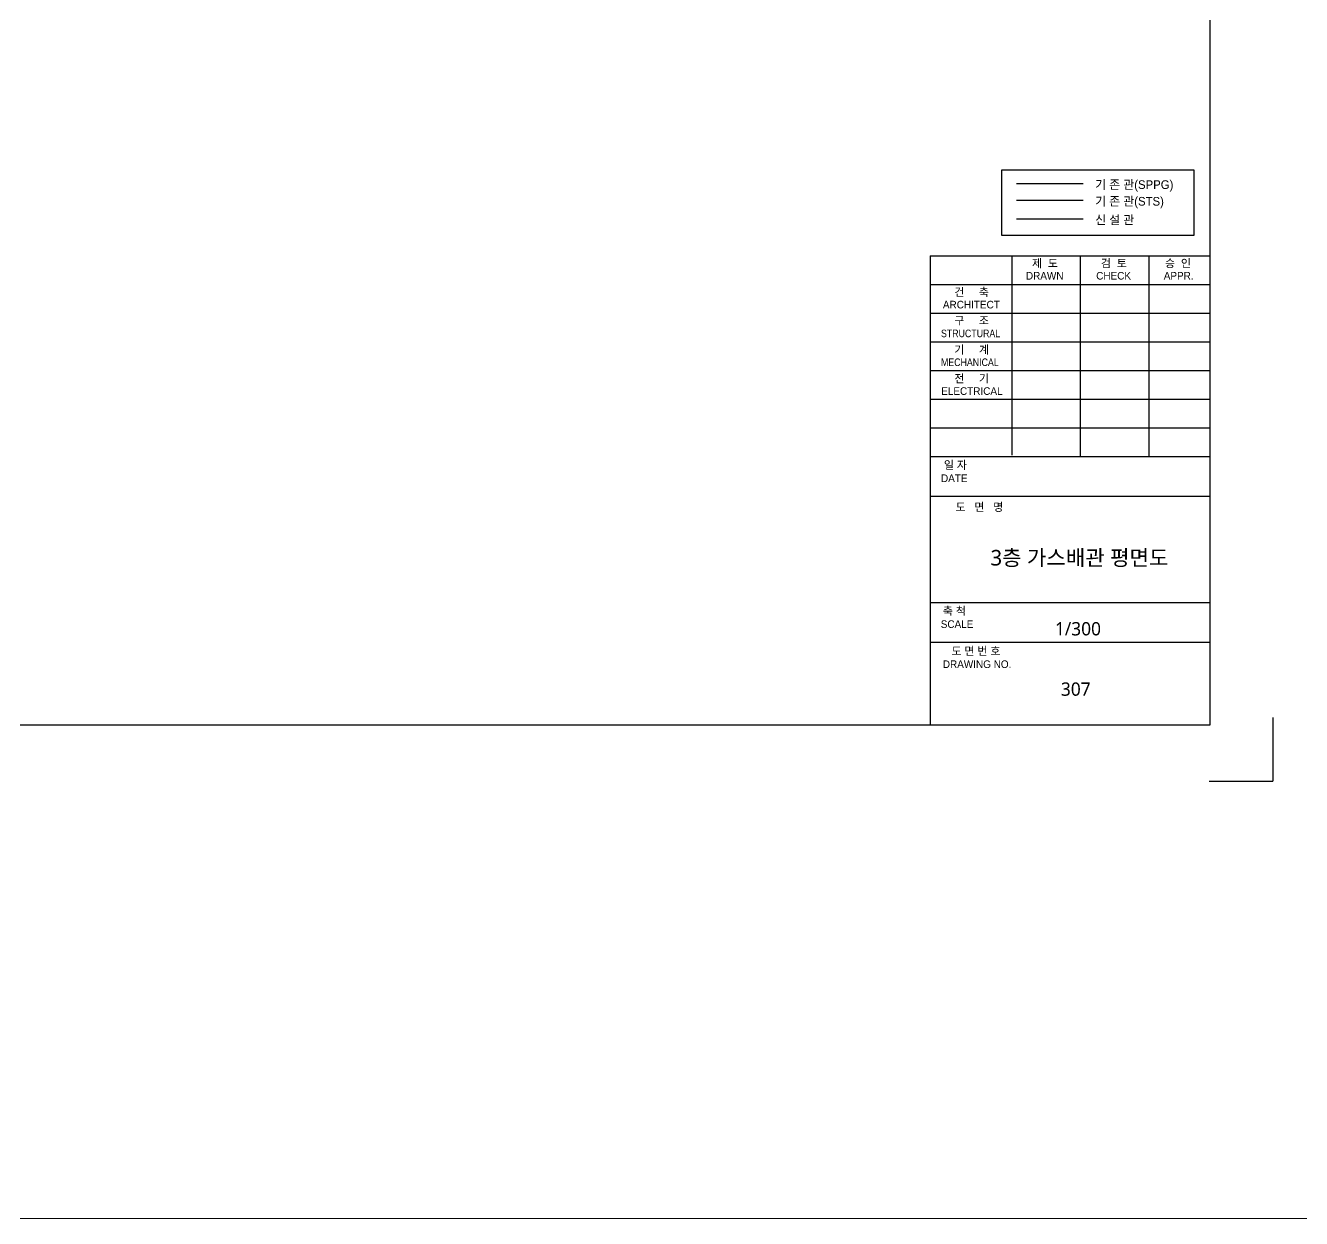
# Model space of a CAD drawing. Header units: millimetres. Extents: x 16332047 to 33387680, y -14835522 to -7015081.
# Drawn here: x 16791299 to 16834454, y -7536127 to -7495780 of the extents above; entities that cross this region are included whole.
import ezdxf
from ezdxf.enums import TextEntityAlignment as Align

# ---------------------------------------------------------------- set-up
doc = ezdxf.new("R2010")
doc.units = ezdxf.units.MM
doc.header["$LTSCALE"] = 300
doc.header["$MEASUREMENT"] = 0
doc.layers.get('0').update_dxf_attribs({"linetype": 'CONTINUOUS'})
doc.layers.add('3', color=3, linetype='CONTINUOUS')
doc.layers.add('A-HAT', color=5, linetype='CONTINUOUS')
doc.styles.add('GHD', font='')
doc.styles.add('GHS', font='')
doc.styles.add('맑은 고딕', font='malgun.ttf')
doc.styles.get('GHD').set_extended_font_data('Dotum')
doc.styles.get('GHS').set_extended_font_data('Dotum')

msp = doc.modelspace()

# ---------------------------------------------------------------- linework, layer by layer
at = {"layer": '3', "color": 0}
for p, q in [((16831368, -7519436), (16831368, -7439115)), ((16821892, -7503568), (16821892, -7519436))]:
    msp.add_line(p, q, dxfattribs=at)
at = {"layer": '3', "color": 0, "linetype": 'Continuous'}
for p, q in [((16821892, -7503568), (16831368, -7503568)), ((16824657, -7503568), (16824657, -7510307)), ((16826974, -7503568), (16826974, -7510352)), ((16829294, -7503568), (16829294, -7510352)), ((16821892, -7504537), (16831368, -7504537)), ((16821892, -7505506), (16831368, -7505506)), ((16821892, -7506475), (16831368, -7506475)), ((16821892, -7507445), (16831368, -7507445)), ((16821892, -7508414), (16831368, -7508414)), ((16821892, -7509383), (16831368, -7509383)), ((16821892, -7510352), (16831368, -7510352)), ((16821892, -7511698), (16831368, -7511698)), ((16821892, -7515290), (16831368, -7515290)), ((16821892, -7516636), (16831368, -7516636)), ((16833484, -7519183), (16833484, -7521337)), ((16833484, -7519183), (16833484, -7521337)), ((16833484, -7519183), (16833484, -7521337)), ((16833484, -7519183), (16833484, -7521337)), ((16717490, -7519436), (16821892, -7519436)), ((16821892, -7519436), (16831368, -7519436)), ((16821892, -7519436), (16831368, -7519436)), ((16831330, -7521337), (16833484, -7521337))]:
    msp.add_line(p, q, dxfattribs=at)
at = {"layer": 'A-HAT', "color": 3}
msp.add_line((16824812, -7501127), (16827068, -7501127), dxfattribs=at)
at = {"layer": 'A-HAT', "color": 6}
msp.add_line((16824812, -7501691), (16827068, -7501691), dxfattribs=at)
at = {"layer": 'A-HAT', "color": 1}
msp.add_line((16824812, -7502321), (16827068, -7502321), dxfattribs=at)
at = {"layer": 'A-HAT', "color": 4, "lineweight": 5}
msp.add_lwpolyline([(16332047, -7340504), (17225106, -7340504), (17225106, -7536127), (16332047, -7536127)], close=True, dxfattribs=at)
at = {"layer": 'A-HAT', "color": 7}
msp.add_lwpolyline([(16824322, -7500663), (16830811, -7500663), (16830811, -7502881), (16824322, -7502881)], close=True, dxfattribs=at)

# ---------------------------------------------------------------- texts
at = {"style": '맑은 고딕'}
msp.add_text('3층 가스배관 평면도', height=525, dxfattribs=at).set_placement((16826947, -7513779), align=Align.MIDDLE_CENTER)
for s, p in [('1/300', (16826114, -7516407)), ('307', (16826317, -7518448))]:
    msp.add_text(s, height=450, dxfattribs=at).set_placement(p)
at = {"layer": '3', "color": 0, "lineweight": 13, "style": 'GHD'}
for s, height, p in [('기 존 관(SPPG)', 294.03, (16827476, -7501308)), ('기 존 관(STS)', 294, (16827476, -7501872)), ('신 설 관', 294, (16827476, -7502502))]:
    msp.add_text(s, height=height, dxfattribs=at).set_placement(p)
at = {"layer": '3', "color": 0, "style": 'GHS'}
for s, height, p in [('제  도', 270.8, (16825779, -7503815)), ('검  토', 270.8, (16828109, -7503815)), ('승  인', 270.8, (16830277, -7503815)), ('DRAWN', 257.2, (16825770, -7504244)), ('CHECK', 257.2, (16828100, -7504244)), ('APPR.', 257.2, (16830301, -7504244)), ('건     축', 270.8, (16823298, -7504789)), ('ARCHITECT', 257.2, (16823289, -7505219)), ('구     조', 270.8, (16823298, -7505764)), ('기     계', 270.8, (16823298, -7506739)), ('전     기', 270.8, (16823298, -7507714)), ('ELECTRICAL', 257.2, (16823306, -7508143)), ('일 자', 270.8, (16822749, -7510638)), ('DATE', 257.2, (16822711, -7511091)), ('도   면   명', 270.8, (16823561, -7512060)), ('축 척', 270.8, (16822715, -7515572)), ('SCALE', 257.2, (16822805, -7516026)), ('도 면 번 호', 270.8, (16823444, -7516926)), ('DRAWING NO.', 257.23, (16823483, -7517380))]:
    msp.add_text(s, height=height, dxfattribs=at).set_placement(p, align=Align.MIDDLE)
at = {"layer": '3', "color": 0, "style": 'GHS', "width": 0.884351}
for s, p in [('STRUCTURAL', (16822262, -7506322)), ('MECHANICAL', (16822262, -7507297))]:
    msp.add_text(s, height=257.2, dxfattribs=at).set_placement(p)

doc.saveas('drawing.dxf')
